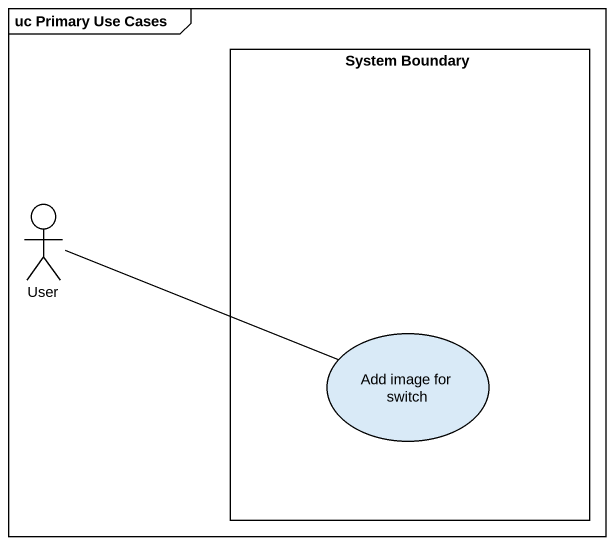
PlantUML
@startuml
mainframe uc Primary Use Cases
rectangle "System Boundary" as System_Boundary {
  usecase "Add image for switch" as Add_image_for_switch
}
actor User
User -right- Add_image_for_switch
@enduml
